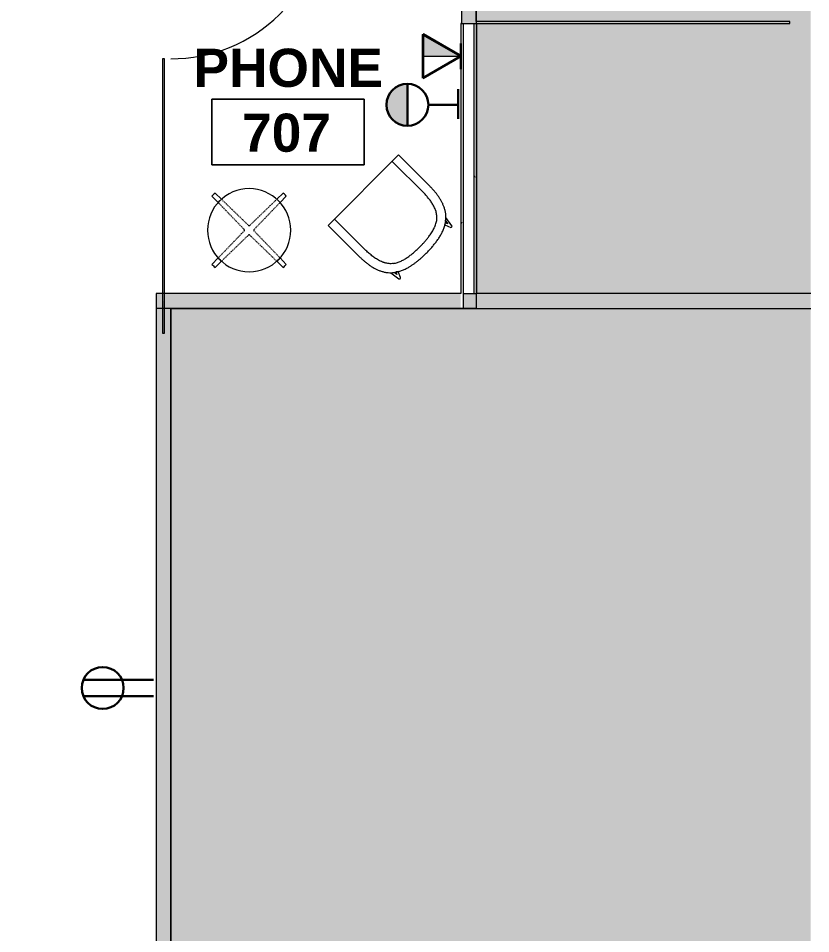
# Model space of a CAD drawing. Header units: inches. Extents: x 920 to 3122, y -545 to 2052.
# Drawn here: x 2934.6 to 3121.6, y 1614 to 1830 of the extents above; entities that cross this region are included whole.
import ezdxf

# ---------------------------------------------------------------- set-up
doc = ezdxf.new("R2010")
doc.units = ezdxf.units.IN
doc.header["$MEASUREMENT"] = 0
doc.linetypes.add('Dash', pattern=[0.25, 0.125, -0.125])
for name, color, linetype, lineweight in [('A-ANNO-NOTE', 131, 'Continuous', 9), ('A-AREA-IDEN', 2, 'Continuous', 9), ('A-DETL', 90, 'Continuous', 9), ('A-DETL-GENF', 92, 'Continuous', 9), ('A-DOOR', 31, 'Continuous', 13), ('A-WALL', 113, 'Continuous', 13), ('A-WALL-PATT', 111, 'Continuous', 13), ('I-FURN', 30, 'Continuous', 9), ('I-FURN-HDLN', 30, 'Dash', 9), ('I-WALL', 2, 'Continuous', 13)]:
    doc.layers.add(name, color=color, linetype=linetype, lineweight=lineweight)
doc.styles.add('Swis721 Lt BT_B', font='', dxfattribs={"height": 9})
doc.styles.get('Swis721 Lt BT_B').set_extended_font_data('Swis721 Lt BT', bold=True)
pattern_1 = [(0, (1837.652, 0), (30.72, 7.68), [1.267, -21.773, 1.267, -21.773, -122.88]), (0, (1837.652, 0), (30.72, 7.68), [-46.08, 1.267, -44.813, 1.267, -21.773, -53.76]), (0, (1837.652, 0), (30.72, 7.68), [-115.2, 1.267, -14.093, 1.267, -37.133]), (120, (1849.172, 3.84), (-22.011075, 22.7643), [1.267, -21.773, 1.267, -21.773, -122.88]), (120, (1849.172, 3.84), (-22.011075, 22.7643), [-46.08, 1.267, -44.813, 1.267, -21.773, -53.76]), (120, (1849.172, 3.84), (-22.011075, 22.7643), [-115.2, 1.267, -14.093, 1.267, -37.133]), (240, (1853.012, 19.2), (-8.708925, -30.4443), [1.267, -21.773, 1.267, -21.773, -122.88]), (240, (1853.012, 19.2), (-8.708925, -30.4443), [-46.08, 1.267, -44.813, 1.267, -21.773, -53.76]), (240, (1853.012, 19.2), (-8.708925, -30.4443), [-115.2, 1.267, -14.093, 1.267, -37.133])]

# ---------------------------------------------------------------- blocks, each defined once
blk = doc.blocks.new('Door - Glass Single - Patch - Short Handle-7789886-Level 07  POWER _ SIGNAL')
at = {"layer": 'A-DOOR', "lineweight": 20}
for p, q in [((17, -2), (18, -2)), ((17, -38), (17, -2)), ((18, -2), (18, -38)), ((18, -38), (17, -38))]:
    blk.add_line(p, q, dxfattribs=at)
at = {"layer": 'A-DOOR', "lineweight": 9}
blk.add_arc((18, -2), 36, 179.5, 270, dxfattribs=at)
blk = doc.blocks.new('Seating-Chair-Teknion-BBTCS_Tulip-R2013 - Sled Work Chair-7116678-Level 07  POWER _ SIGNAL')
at = {"layer": 'I-FURN'}
for p, q in [((-8.84, 10.2), (-9.19, 7.85)), ((-8.6, 8.34), (-8.48, 9.18)), ((-8.48, 9.18), (-8.23, 8.57)), ((-7.8, 8.86), (-8.38, 10.29)), ((-8.23, 8.57), (-7.8, 8.86)), ((8.38, 10.29), (7.8, 8.86)), ((7.8, 8.86), (8.23, 8.57)), ((8.23, 8.57), (8.48, 9.18)), ((8.48, 9.18), (8.6, 8.34)), ((9.19, 7.85), (8.84, 10.2)), ((-11.75, 0), (-11.75, -10.5)), ((-9.62, 0), (-9.62, -10.5)), ((9.63, -10.5), (9.63, 0)), ((11.75, -10.5), (11.75, 0)), ((-11.75, -10.5), (11.75, -10.5))]:
    blk.add_line(p, q, dxfattribs=at)
for centre, radius, start, end in [((-8.59, 10.15), 0.253, 33.5846, 170.2337), ((8.59, 10.15), 0.253, 9.7663, 146.4154), ((-2.42, 0.37), 10.09, 127.7971, 132.1351), ((2.42, 0.37), 10.09, 47.8649, 52.2029)]:
    blk.add_arc(centre, radius, start, end, dxfattribs=at)
for points, knots in [([(0, 10.5), (-0.31, 10.5), (-0.94, 10.49), (-1.87, 10.45), (-2.64, 10.38), (-3.25, 10.31), (-3.7, 10.25), (-4.16, 10.17), (-4.62, 10.08), (-5.07, 9.98), (-5.52, 9.85), (-5.96, 9.72), (-6.4, 9.57), (-6.84, 9.4), (-7.25, 9.2), (-7.66, 8.99), (-8.19, 8.67), (-8.57, 8.4), (-8.81, 8.21)], [0, 0, 0, 0, 0.1, 0.2, 0.3, 0.35, 0.4, 0.45, 0.5, 0.55, 0.6, 0.65, 0.7, 0.75, 0.8, 0.85, 0.9, 1, 1, 1, 1]), ([(8.81, 8.21), (8.57, 8.4), (8.19, 8.67), (7.66, 8.99), (7.25, 9.2), (6.84, 9.4), (6.4, 9.57), (5.96, 9.72), (5.45, 9.88), (4.85, 10.03), (4.27, 10.15), (3.82, 10.23), (3.36, 10.3), (2.79, 10.37), (2.1, 10.43), (1.17, 10.49), (0.47, 10.5), (0, 10.5)], [0, 0, 0, 0, 0.1, 0.15, 0.2, 0.25, 0.3, 0.35, 0.4, 0.475, 0.55, 0.5875, 0.625, 0.7, 0.775, 0.85, 1, 1, 1, 1]), ([(-8.81, 8.21), (-9, 8.04), (-9.37, 7.69), (-9.85, 7.13), (-10.2, 6.61), (-10.45, 6.17), (-10.62, 5.84), (-10.78, 5.5), (-10.92, 5.15), (-11.05, 4.8), (-11.16, 4.44), (-11.26, 4.08), (-11.35, 3.72), (-11.43, 3.35), (-11.5, 2.99), (-11.56, 2.62), (-11.62, 2.12), (-11.69, 1.5), (-11.73, 0.75), (-11.75, 0.25), (-11.75, 0)], [0, 0, 0, 0, 0.083333, 0.166667, 0.25, 0.291667, 0.333333, 0.375, 0.416667, 0.458333, 0.5, 0.541667, 0.583333, 0.625, 0.666667, 0.708333, 0.75, 0.833333, 0.916667, 1, 1, 1, 1]), ([(-7.2, 6.77), (-7.45, 6.58), (-7.79, 6.26), (-8.18, 5.78), (-8.44, 5.39), (-8.63, 5.05), (-8.76, 4.77), (-8.89, 4.49), (-9.02, 4.13), (-9.16, 3.68), (-9.28, 3.23), (-9.4, 2.63), (-9.51, 1.87), (-9.59, 0.94), (-9.62, 0.32), (-9.62, 0)], [-1, -1, -1, -1, -0.875, -0.8125, -0.75, -0.6875, -0.65625, -0.625, -0.5625, -0.5, -0.4375, -0.375, -0.25, -0.125, 0, 0, 0, 0]), ([(0, 8.37), (-0.27, 8.38), (-0.68, 8.37), (-1.22, 8.35), (-1.61, 8.33), (-2.01, 8.3), (-2.41, 8.27), (-2.81, 8.22), (-3.25, 8.16), (-3.74, 8.09), (-4.26, 7.98), (-4.78, 7.86), (-5.21, 7.73), (-5.55, 7.61), (-5.88, 7.49), (-6.29, 7.31), (-6.75, 7.06), (-7.05, 6.87), (-7.2, 6.77)], [-1, -1, -1, -1, -0.892857, -0.839286, -0.785714, -0.732143, -0.678571, -0.625, -0.571429, -0.5, -0.428571, -0.357143, -0.285714, -0.25, -0.214286, -0.142857, -0.071429, 0, 0, 0, 0]), ([(7.2, 6.77), (6.94, 6.95), (6.55, 7.19), (5.98, 7.45), (5.55, 7.62), (5.1, 7.76), (4.5, 7.93), (3.74, 8.09), (2.81, 8.23), (1.88, 8.32), (0.95, 8.36), (0.32, 8.38), (0, 8.37)], [-1, -1, -1, -1, -0.875, -0.8125, -0.75, -0.6875, -0.625, -0.5, -0.375, -0.25, -0.125, 0, 0, 0, 0]), ([(7.2, 6.77), (7.35, 6.66), (7.62, 6.42), (7.97, 6.05), (8.24, 5.7), (8.43, 5.4), (8.57, 5.17), (8.69, 4.94), (8.84, 4.61), (9, 4.2), (9.16, 3.69), (9.29, 3.17), (9.39, 2.65), (9.48, 2.12), (9.54, 1.59), (9.6, 0.89), (9.62, 0.35), (9.63, 0)], [0, 0, 0, 0, 0.071429, 0.142857, 0.214286, 0.25, 0.285714, 0.321429, 0.357143, 0.428571, 0.5, 0.571429, 0.642857, 0.714286, 0.785714, 0.857143, 1, 1, 1, 1]), ([(11.75, 0), (11.75, 0.25), (11.73, 0.75), (11.69, 1.5), (11.62, 2.12), (11.56, 2.62), (11.5, 2.99), (11.43, 3.35), (11.35, 3.72), (11.26, 4.08), (11.16, 4.44), (11.05, 4.8), (10.92, 5.15), (10.78, 5.5), (10.57, 5.95), (10.27, 6.5), (9.85, 7.13), (9.37, 7.69), (9, 8.04), (8.81, 8.21)], [0, 0, 0, 0, 0.083333, 0.166667, 0.25, 0.291667, 0.333333, 0.375, 0.416667, 0.458333, 0.5, 0.541667, 0.583333, 0.625, 0.666667, 0.75, 0.833333, 0.916667, 1, 1, 1, 1])]:
    blk.add_open_spline(points, degree=3, knots=knots, dxfattribs=at)
blk = doc.blocks.new('Table-Coffee-Teknion-BBCTC_Cosmos_Small-R2013 - 17 3_4_ High-7116672-Level 07  POWER _ SIGNAL')
at = {"layer": 'I-FURN'}
for p, q in [((-6.54, 7.32), (-8.05, 8.78)), ((8.05, 8.78), (6.54, 7.32)), ((-8.77, 8.06), (-7.31, 6.55)), ((7.31, 6.55), (8.77, 8.06)), ((-7.31, -6.55), (-8.77, -8.06)), ((-8.05, -8.78), (-6.54, -7.32)), ((6.54, -7.32), (8.05, -8.78)), ((8.77, -8.06), (7.31, -6.55))]:
    blk.add_line(p, q, dxfattribs=at)
for radius, start, end in [(9.81, 360, 180), (11.91, 132.513, 137.408), (11.91, 42.592, 47.4811), (9.81, 131.7705, 138.1519), (9.81, 131.7705, 138.1519), (9.81, 41.8481, 48.2237), (9.81, 41.8481, 48.2237), (9.81, 180, 360), (11.91, 222.592, 227.4811), (9.81, 221.8481, 228.2237), (9.81, 221.8481, 228.2237), (9.81, 311.7705, 318.1849), (9.81, 311.7705, 318.1514), (11.91, 312.513, 317.4079)]:
    blk.add_arc((0, 0), radius, start, end, dxfattribs=at)
at = {"layer": 'I-FURN-HDLN'}
for p, q in [((-1.13, 0.14), (-7.31, 6.55)), ((-6.54, 7.32), (-0.14, 1.13)), ((0.14, 1.13), (6.54, 7.32)), ((7.31, 6.55), (1.13, 0.14)), ((-7.31, -6.55), (-1.13, -0.13)), ((-0.14, -1.13), (-6.54, -7.32)), ((6.54, -7.32), (0.14, -1.14)), ((1.14, -0.14), (7.31, -6.54))]:
    blk.add_line(p, q, dxfattribs=at)
for centre, start, end in [((-1.29, 0), 319.2979, 41.4043), ((0, 1.29), 228.5957, 311.4043), ((1.29, 0), 138.6476, 223.9721), ((0, -1.29), 47.5735, 131.4196)]:
    blk.add_arc(centre, 0.206, start, end, dxfattribs=at)
blk = doc.blocks.new('Room Tag - Room Name and Number-3379422-Level 07  POWER _ SIGNAL')
at = {"layer": 'A-AREA-IDEN'}
for p, q in [((-0.1881, -0.1636), (-0.1881, -0.0018)), ((-0.1881, -0.0018), (0.1869, -0.0018)), ((0.1869, -0.0018), (-0.1881, -0.0018)), ((-0.1881, -0.0018), (-0.1881, -0.1636)), ((0.1869, -0.0018), (0.1869, -0.1636)), ((0.1869, -0.1636), (0.1869, -0.0018)), ((0.1869, -0.1636), (-0.1881, -0.1636)), ((-0.1881, -0.1636), (0.1869, -0.1636))]:
    blk.add_line(p, q, dxfattribs=at)

msp = doc.modelspace()

# ---------------------------------------------------------------- hatches: boundary and pattern name
at = {"layer": 'A-ANNO-NOTE'}
for points in [[(3039.0946, 1821.1029), (3030.1624, 1826.26), (3030.1624, 1821.1029), (3034.4818, 1821.1029)], [(3022.4516, 1806.6606), (3022.4516, 1812.5647), (3021.5608, 1808.6955)], [(3021.5608, 1810.5298), (3022.4516, 1812.5647), (3022.095, 1812.0112)], [(3021.5608, 1808.6955), (3022.4516, 1812.5647), (3021.5608, 1810.5298)], [(3024.7458, 1804.9562), (3024.0265, 1813.9427), (3022.4516, 1806.6606)], [(3022.4516, 1806.6606), (3024.0265, 1813.9427), (3022.4516, 1812.5647)], [(3022.4516, 1812.5647), (3024.0265, 1813.9427), (3023.2657, 1813.4233)], [(3024.0265, 1813.9427), (3025.8989, 1814.5346), (3024.7458, 1814.2691)], [(3024.7458, 1804.9562), (3025.8989, 1814.5346), (3024.0265, 1813.9427)], [(3025.8989, 1804.6907), (3025.8989, 1814.5346), (3024.7458, 1804.9562)], [(3026.2933, 1804.6644), (3026.2933, 1814.5609), (3025.8989, 1814.5346)], [(3026.2933, 1804.6644), (3025.8989, 1814.5346), (3025.8989, 1804.6907)], [(3026.4251, 1804.6627), (3026.4251, 1814.5627), (3026.2933, 1804.6644)], [(3026.2933, 1804.6644), (3026.4251, 1814.5627), (3026.2933, 1814.5609)], [(3021.5608, 1808.6955), (3021.5608, 1810.5298), (3021.4751, 1809.6127)], [(3021.5608, 1810.5298), (3022.095, 1812.0112), (3021.7686, 1811.2919)], [(3022.4516, 1806.6606), (3021.5608, 1808.6955), (3022.095, 1807.2141)], [(3022.095, 1807.2141), (3021.5608, 1808.6955), (3021.7255, 1808.058)], [(3024.7458, 1804.9562), (3022.4516, 1806.6606), (3023.7995, 1805.4164)], [(3023.7995, 1805.4164), (3022.4516, 1806.6606), (3022.9718, 1806.0662)]]:
    msp.add_hatch(color=256, dxfattribs=at).paths.add_polyline_path(points, flags=0)
at = {"layer": 'A-DETL-GENF'}
h = msp.add_hatch(color=9, dxfattribs=at)
h.paths.add_polyline_path([(2492.9882, 1170.4333), (2599.763, 1170.4333), (2599.763, 1234.8988), (2494.7446, 1234.8988), (2494.7446, 1243.2738), (2493.9946, 1243.2738), (2493.9946, 1244.7738), (2496.1196, 1244.7738), (2496.1196, 1245.2738), (2497.6196, 1245.2738), (2497.6196, 1244.7738), (2499.4946, 1244.7738), (2499.4946, 1243.2738), (2498.7446, 1243.2738), (2498.7446, 1238.8988), (2604.763, 1238.8988), (2604.763, 1170.4333), (2666.6519, 1170.4333), (2666.6519, 1238), (3121.5688, 1238), (3121.5688, 1301.2804), (2498.7446, 1301.2804), (2498.7446, 1282.5238), (2499.4946, 1282.5238), (2499.4946, 1281.0238), (2497.6196, 1281.0238), (2497.6196, 1280.5238), (2496.1196, 1280.5238), (2496.1196, 1281.0238), (2493.9946, 1281.0238), (2493.9946, 1282.5238), (2494.7446, 1282.5238), (2494.7233, 2035.5), (2424.8728, 2035.5), (2424.8728, 1170.4333), (2475.5302, 1170.4333)], flags=0)
h.paths.add_polyline_path([(3107.2769, 1170.4333), (3121.5688, 1170.4333), (3121.5688, 1199), (3107.2769, 1199), (3107.2769, 1191.4687), (3102.2769, 1191.4687), (3102.2769, 1199), (3085.6519, 1199), (3085.6519, 1191.4687), (3080.6519, 1191.4687), (3080.6519, 1216), (2940.6519, 1216), (2940.6519, 1191.75), (2935.6519, 1191.75), (2935.6519, 1215.5), (2879.6519, 1215.5), (2879.6519, 1170.4333), (3102.2769, 1170.4333)], flags=0)
h.paths.add_polyline_path([(2675.6519, 1170.4333), (2699.5894, 1170.4333), (2699.5894, 1234.5), (2675.6519, 1234.5), (2675.6519, 1223.3226)], flags=0)
h.paths.add_polyline_path([(2705.0894, 1170.4333), (2873.6519, 1170.4333), (2873.6519, 1234.5), (2705.0894, 1234.5), (2705.0894, 1224.9844)], flags=0)
h.paths.add_polyline_path([(3085.6519, 1202.5), (3121.5688, 1202.5), (3121.5688, 1234.5), (3085.6519, 1234.5), (3085.6519, 1232), (3085.5894, 1232), (3085.5894, 1216), (3085.6519, 1216)], flags=0)
h.paths.add_polyline_path([(2970.6519, 1219.5), (3082.0894, 1219.5), (3082.0894, 1232), (2935.6519, 1232), (2935.6519, 1234.5), (2879.6519, 1234.5), (2879.6519, 1223.5), (2935.7144, 1223.5), (2935.7144, 1231.75), (2939.2144, 1231.75), (2939.2144, 1219.5), (2968.0553, 1219.5)], flags=0)
h.paths.add_polyline_path([(2970.6519, 1305.7804), (3121.5688, 1305.7804), (3121.5688, 1348.5304), (3076.5269, 1348.5304), (3076.5269, 1347.7804), (3075.0269, 1347.7804), (3075.0269, 1349.9054), (3074.5269, 1349.9054), (3074.5269, 1351.4054), (3075.0269, 1351.4054), (3075.0269, 1353.2804), (3076.5269, 1353.2804), (3076.5269, 1352.5304), (3121.5688, 1352.5304), (3121.5688, 1761.5841), (2970.6519, 1761.5841), (2970.6519, 1352.5304), (3037.2769, 1352.5304), (3037.2769, 1353.2804), (3038.7769, 1353.2804), (3038.7769, 1351.4054), (3039.2769, 1351.4054), (3039.2769, 1349.9054), (3038.7769, 1349.9054), (3038.7769, 1347.7804), (3037.2769, 1347.7804), (3037.2769, 1348.5304), (2970.6519, 1348.5304), (2970.6519, 1312.3745)], flags=0)
h.paths.add_polyline_path([(3060.0499, 1765.0841), (3121.5688, 1765.0841), (3121.5688, 2035.5), (3042.6519, 2035.5), (3042.6519, 1829.3138), (3116.6519, 1829.3138), (3116.6519, 1828.8138), (3042.6519, 1828.8179), (3042.6519, 1765.0841), (3043.1994, 1765.0841)], flags=0)
at = {"layer": 'A-WALL-PATT', "lineweight": 9}
for points in [[(3042.1519, 1828.8341), (3042.6519, 1828.8341), (3042.6519, 2035.5), (3039.1519, 2035.5), (3039.1519, 1828.8341), (3039.6519, 1828.8341)], [(3116.6519, 1828.8138), (3116.6519, 1829.3138), (3042.6519, 1829.3138), (3042.6519, 1828.8341), (3042.7769, 1828.8138)], [(2969.1666, 1305.7804), (2970.6519, 1305.7804), (2970.6519, 1765.0841), (2969.1519, 1765.0841), (2969.1519, 1763.0841), (2968.6519, 1763.5841), (2968.6519, 1765.0841), (2967.1519, 1765.0841), (2967.1519, 1305.7804)], [(2990.9383, 1761.5841), (3039.0269, 1761.5841), (3039.0269, 1765.0841), (2970.6519, 1765.0841), (2970.6519, 1761.5841)], [(3121.5688, 1761.5841), (3121.5688, 1765.0841), (3039.6519, 1765.0841), (3039.6519, 1761.5841)]]:
    msp.add_hatch(color=7, dxfattribs=at).paths.add_polyline_path(points, flags=0)
h = msp.add_hatch(dxfattribs=at)
h.set_pattern_fill('FP_2', color=256, style=0, pattern_type=2)
h.set_pattern_definition(pattern_1)
h.paths.add_polyline_path([(3039.0269, 1761.5841), (3039.6519, 1761.5841), (3039.6519, 1828.8341), (3039.0269, 1828.8341), (3039.0269, 1765.0841)], flags=0)
h = msp.add_hatch(dxfattribs=at)
h.set_pattern_fill('FP_2', color=256, style=0, pattern_type=2)
h.set_pattern_definition(pattern_1)
h.paths.add_polyline_path([(3042.1519, 1765.0841), (3042.7769, 1765.0841), (3042.7769, 1828.8138), (3042.6519, 1828.8341), (3042.1519, 1828.8341)], flags=0)

# ---------------------------------------------------------------- linework, layer by layer
at = {"layer": 'A-ANNO-NOTE', "lineweight": 30}
for p, q in [((3039.0269, 1821.0638), (3030.0946, 1826.2209)), ((3030.0946, 1815.9068), (3030.0946, 1826.2209)), ((3039.0946, 1821.1029), (3030.1624, 1826.26)), ((3030.1624, 1815.9459), (3030.1624, 1826.26)), ((3039.0269, 1824.0638), (3039.0269, 1818.0638)), ((3039.0269, 1821.0638), (3030.0946, 1815.9068)), ((3039.0946, 1821.1029), (3030.1624, 1815.9459)), ((3026.4251, 1804.6627), (3026.4251, 1814.5627)), ((3038.3876, 1806.3344), (3038.3876, 1813.3469)), ((3038.3876, 1809.6061), (3031.3751, 1809.6061)), ((2966.4987, 1673.9085), (2949.9721, 1673.9085)), ((2966.4987, 1670.076), (2949.9721, 1670.076)), ((2966.4987, 1670.076), (2949.9721, 1670.076))]:
    msp.add_line(p, q, dxfattribs=at)
at = {"layer": 'A-ANNO-NOTE'}
for p, q in [((3039.0946, 1821.1029), (3030.1624, 1826.26)), ((3030.1624, 1826.26), (3030.1624, 1821.1029)), ((3030.1624, 1821.1029), (3039.0946, 1821.1029)), ((3026.4251, 1804.6627), (3026.4251, 1814.5627))]:
    msp.add_line(p, q, dxfattribs=at)
at = {"layer": 'A-ANNO-NOTE', "lineweight": 30}
for centre in [(3026.4251, 1809.6127), (3026.4251, 1809.6127), (3026.4251, 1809.6127), (3026.4251, 1809.6127), (3026.4251, 1809.6127), (3026.4251, 1809.6127), (3026.4251, 1809.6127), (2954.5362, 1671.9923)]:
    msp.add_circle(centre, 4.95, dxfattribs=at)
at = {"layer": 'A-ANNO-NOTE'}
msp.add_arc((3026.4251, 1809.6127), 4.95, 90, 270, dxfattribs=at)
at = {"layer": 'A-DETL'}
for p, q in [((3042.6519, 2035.5), (3042.6519, 1761.5841)), ((3042.6519, 1761.5841), (2970.6519, 1761.5841)), ((2970.6519, 1761.5841), (2970.6519, 1301.2804))]:
    msp.add_line(p, q, dxfattribs=at)
at = {"layer": 'A-WALL'}
for p, q in [((3039.6519, 1761.5841), (3039.6519, 1828.8341)), ((3042.1519, 1765.0841), (3042.1519, 1828.8341)), ((3039.6519, 1765.0841), (3042.7769, 1765.0841))]:
    msp.add_line(p, q, dxfattribs=at)
at = {"layer": 'I-WALL', "color": 8, "lineweight": 20}
for p, q in [((3042.6519, 1829.3138), (3042.6519, 2035.5)), ((3039.1519, 1857.875), (3039.1519, 1828.8341)), ((3039.1519, 1828.8341), (3042.7769, 1828.8341)), ((3116.6519, 1829.3138), (3042.6519, 1829.3138)), ((3042.7769, 1828.8341), (3042.7769, 1828.8138)), ((3042.7769, 1828.8138), (3116.6519, 1828.8138)), ((3116.6519, 1828.8138), (3116.6519, 1829.3138)), ((3039.0269, 1765.0841), (2967.1519, 1765.0841)), ((2967.1519, 1765.0841), (2967.1519, 1305.7804)), ((3121.5688, 1765.0841), (3042.7769, 1765.0841)), ((2970.6519, 1761.5841), (3121.5688, 1761.5841)), ((2970.6519, 1305.7804), (2970.6519, 1761.5841))]:
    msp.add_line(p, q, dxfattribs=at)
at = {"layer": 'I-WALL'}
for p, q in [((3039.0269, 1828.8341), (3039.0269, 1765.0841)), ((3039.1519, 1828.8341), (3039.0269, 1828.8341)), ((3042.7769, 1765.0841), (3042.7769, 1828.8138)), ((2969.1519, 1820.5), (2968.6519, 1820.5)), ((2968.6519, 1820.5), (2968.6519, 1755.75)), ((2969.1519, 1755.75), (2969.1519, 1820.5)), ((2970.6519, 1761.5841), (2967.1519, 1761.5841)), ((2968.6519, 1755.75), (2969.1519, 1755.75))]:
    msp.add_line(p, q, dxfattribs=at)

# ---------------------------------------------------------------- block references
at = {"layer": 'A-AREA-IDEN', "xscale": 95.99999999999994, "yscale": 95.99999999999994, "zscale": 95.99999999999994}
msp.add_blockref('Room Tag - Room Name and Number-3379422-Level 07  POWER _ SIGNAL', (2998.3228, 1811.138), dxfattribs=at)
at = {"layer": 'A-DOOR', "rotation": 89.9999999999999}
msp.add_blockref('Door - Glass Single - Patch - Short Handle-7789886-Level 07  POWER _ SIGNAL', (2968.9019, 1838.5), dxfattribs=at)
at = {"layer": 'I-FURN', "rotation": 224.9999999999997}
msp.add_blockref('Seating-Chair-Teknion-BBTCS_Tulip-R2013 - Sled Work Chair-7116678-Level 07  POWER _ SIGNAL', (3023.4635, 1782.0456), dxfattribs=at)
at = {"layer": 'I-FURN'}
msp.add_blockref('Table-Coffee-Teknion-BBCTC_Cosmos_Small-R2013 - 17 3_4_ High-7116672-Level 07  POWER _ SIGNAL', (2989.0894, 1780.0216), dxfattribs=at)

# ---------------------------------------------------------------- texts
at = {"layer": 'A-AREA-IDEN', "char_height": 9, "attachment_point": 1, "style": 'Swis721 Lt BT_B'}
for s, insert, width in [('PHONE', (2975.9587, 1822.8544), 53.934), ('707', (2987.427, 1807.5358), 25.452)]:
    msp.add_mtext(s, dxfattribs=dict(at, insert=insert, width=width))

doc.saveas('drawing.dxf')
